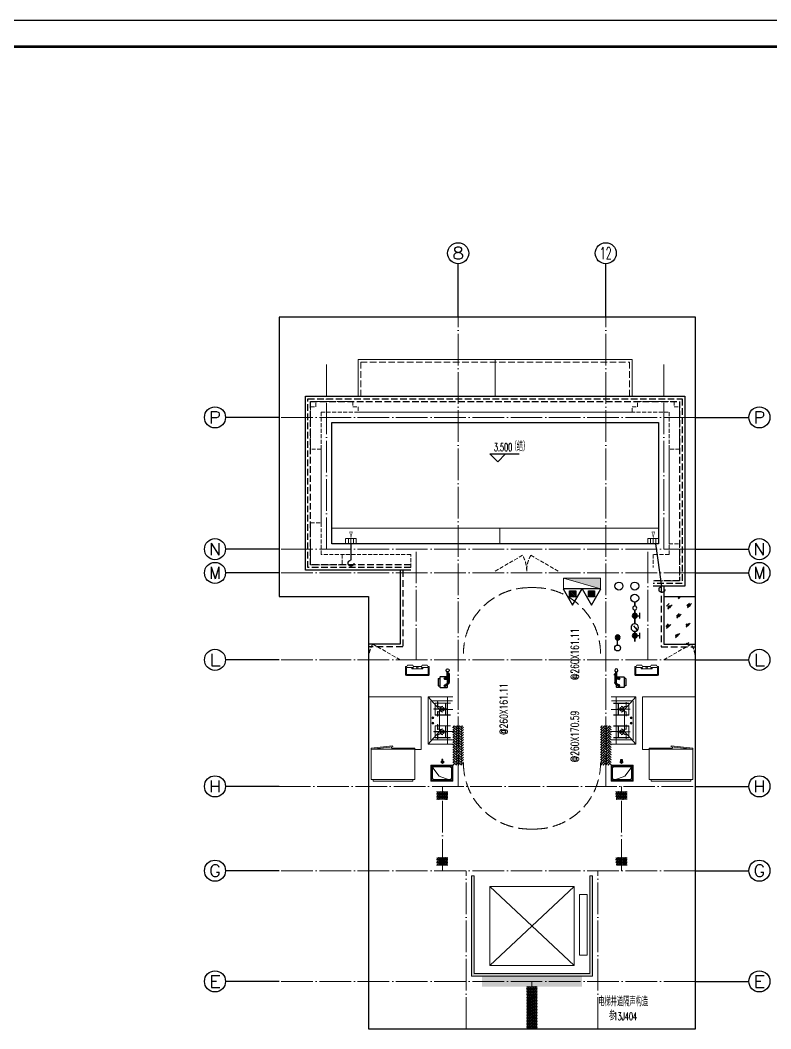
# Model space of a CAD drawing. Extents: x -518115 to 790560, y -210384 to 1628073.
# Drawn here: x 560790 to 575033, y 53162 to 72298 of the extents above; entities that cross this region are included whole.
import ezdxf
from ezdxf.enums import TextEntityAlignment as Align

# ---------------------------------------------------------------- set-up
doc = ezdxf.new("R2010")
doc.units = 0
doc.header["$LTSCALE"] = 1000
doc.header["$MEASUREMENT"] = 0
for name, pattern in [('#P_--_20B1_001_t3$0$DASH', [0.35, 0.25, -0.1]), ('__DASH', [0.35, 0.25, -0.1]), ('DASH', [0.35, 0.25, -0.1]), ('DOTE', [2.42, 2, -0.2, 0.02, -0.2]), ('HIDDEN', [0.375, 0.25, -0.125])]:
    doc.linetypes.add(name, pattern=pattern)
for name, color, linetype, lineweight in [('3.5方案汇报，与郭总、侯月琴确定户型_t8$0$STAIR', 2, 'Continuous', 18), ('DOTE', 19, 'DOTE', 9), ('EQUIP_消火栓', 242, 'Continuous', 18), ('LVTRY', 1, 'Continuous', 13), ('PUB_HATCH', 8, 'Continuous', 9), ('STAIR', 2, 'Continuous', 18), ('WINDOW', 144, 'Continuous', 15), ('填充', 251, 'Continuous', 5), ('平面-分水线', 214, 'Continuous', 15), ('平面-排水沟', 86, 'Continuous', 15), ('平面-看线', 45, 'Continuous', 15), ('平面-空调预留孔', 173, 'Continuous', 15), ('立面-洞口示意', 152, 'Continuous', 13)]:
    doc.layers.add(name, color=color, linetype=linetype, lineweight=lineweight)
for name, color, linetype in [('AH-FURNITURE', 1, 'Continuous'), ('AXIS', 3, 'Continuous'), ('AXIS_TEXT', 4, 'Continuous'), ('DIM_ELEV', 3, 'Continuous'), ('DIM_SYMB', 3, 'Continuous'), ('EQUIP_地漏', 7, 'Continuous'), ('EQUIP_消防', 7, 'Continuous'), ('PUB_TEXT', 4, 'Continuous'), ('ROOF', 183, 'Continuous'), ('VPIPE-凝结', 150, 'Continuous'), ('VPIPE-废水', 31, 'Continuous'), ('VPIPE-消防', 1, 'TG_X'), ('VPIPE-给水', 3, 'TG_J'), ('VPIPE-雨水', 4, 'DASH'), ('保温', 6, 'Continuous'), ('图框', 140, 'Continuous'), ('建筑-排气道', 9, 'Continuous'), ('污水', 3, 'Continuous'), ('看线', 251, 'Continuous'), ('给水', 4, 'Continuous')]:
    doc.layers.add(name, color=color, linetype=linetype)
doc.layers.add('yichutu', color=7, linetype='Continuous', true_color=0xffffff, plot=False)
doc.styles.add('_TCH_AXIS', font='COMPLEX', dxfattribs={"bigfont": 'GBCBIG'})
doc.styles.add('_TCH_DIM', font='SIMPLEX.shx', dxfattribs={"width": 0.7, "bigfont": 'GBCBIG.shx'})
doc.styles.add('COMPLEX', font='COMPLEX')
doc.styles.add('TG_LINETYPE', font='SIMPLEX', dxfattribs={"width": 0.8, "height": 3, "bigfont": 'HZTXT'})
doc.linetypes.add('TG_J', pattern='A,2,-0.22,["J",TG_LINETYPE,S=0.1,R=0,X=-0.18,Y=-0.15],0', length=2.22)
doc.linetypes.add('TG_X', pattern='A,4,-0.3,["X",TG_LINETYPE,S=0.1,R=0,X=-0.23,Y=-0.15],0', length=4.3)
pattern_1 = [(45, (137384.95, -314561.355), (0, 47.4157523), [100.584, -33.528]), (135, (137408.66, -314537.647), (3e-15, 47.4157523), [100.584, -33.528])]
pattern_2 = [(90, (137384.951, -314561.355), (-16.49778, 1e-15), [9.525, -19.05]), (210, (137384.951, -314561.355), (8.24889, -14.2874966), [9.525, -19.05]), (150, (137384.951, -314551.83), (-8.24889, -14.2874966), [9.525, -19.05])]

# ---------------------------------------------------------------- blocks, each defined once
blk = doc.blocks.new('A$C549D2611')
at = {"layer": '图框'}
blk.add_lwpolyline([(0, 0), (42050, 0), (42050, -29700), (0, -29700)], close=True, dxfattribs=at)
blk.add_lwpolyline([(0, 0), (42050, 0), (42050, -29700), (0, -29700)], close=True, dxfattribs=at)
at = {"layer": '图框', "const_width": 50}
blk.add_lwpolyline([(41550, -29200), (41550, -500), (1250, -500), (1250, -29200)], close=True, dxfattribs=at)
blk = doc.blocks.new('DFSFSF')
at = {"layer": '平面-分水线'}
for p, q in [((697142, 775568), (697142, 775668)), ((697342, 775668), (697143, 775668)), ((697193, 775568), (697193, 775668)), ((697243, 775568), (697243, 775668)), ((697292, 775568), (697292, 775668)), ((697342, 775668), (697342, 775568)), ((697342, 775568), (697342, 775668)), ((697342, 775568), (697143, 775568))]:
    blk.add_line(p, q, dxfattribs=at)
blk = doc.blocks.new('DFGDGDGD')
at = {"layer": '平面-分水线', "const_width": 10}
blk.add_lwpolyline([(697268, 775441), (697243, 775541), (697218, 775441)], close=True, dxfattribs=at)
blk.add_blockref('DFSFSF', (0, 0))
blk = doc.blocks.new('_AXISO')
blk.add_circle((0, 0), 0.5)
at = {"layer": 'AXIS_TEXT', "style": 'COMPLEX', "width": 1.041667}
blk.add_attdef('A', text='', height=0.56, dxfattribs=at).set_placement((-0.25, -0.28), (0.25, -0.28), align=Align.FIT)
blk = doc.blocks.new('yct-841-594-84100-59399.9999999999-100-1000.0')
at = {"layer": 'yichutu', "color": 7, "true_color": 0xffffff}
blk.add_lwpolyline([(0, 0), (0, 59400), (84100, 59400), (84100, 0)], close=True, dxfattribs=at)
blk = doc.blocks.new('$TwtSys$00000141')
at = {"color": 1}
for p, q in [((-47, 4), (-5, 46)), ((-47, 4), (-5, 46)), ((-44, -18), (18, 44)), ((-44, -18), (18, 44)), ((-33, -33), (33, 33)), ((-33, -33), (33, 33)), ((-16, -44), (44, 16)), ((-16, -44), (44, 16)), ((6, -46), (46, -6)), ((6, -46), (46, -6))]:
    blk.add_line(p, q, dxfattribs=at)
blk.add_circle((0, 0), 47, dxfattribs=at)
blk.add_circle((0, 0), 47, dxfattribs=at)
blk = doc.blocks.new('A$C2705576B')
at = {"layer": '给水'}
h = blk.add_hatch(color=256, dxfattribs=at)
edge = h.paths.add_edge_path()
edge.add_arc((417, -1741), 47.2, 0, 360)
h = blk.add_hatch(color=256, dxfattribs=at)
edge = h.paths.add_edge_path()
edge.add_arc((795, -1741), 47.2, 0, 360)
for p, q in [((363, -1645), (472, -1645)), ((417, -1741), (417, -1645)), ((601, -1768), (525, -1704)), ((525, -1704), (564, -1715)), ((740, -1645), (849, -1645)), ((795, -1741), (795, -1645))]:
    blk.add_line(p, q, dxfattribs=at)
at = {"layer": '给水', "const_width": 35.4}
for points in [[(499, -1741), (302, -1741)], [(903, -1741), (641, -1741)], [(1053, -1741), (978, -1741)]]:
    blk.add_lwpolyline(points, dxfattribs=at)
at = {"layer": '给水'}
for centre, radius in [((417, -1741), 47.2), ((570, -1741), 70.8), ((795, -1741), 47.2), ((941, -1741), 37.5)]:
    blk.add_circle(centre, radius, dxfattribs=at)
blk = doc.blocks.new('FRSDFDGDGDRGDR')
at = {"layer": '平面-空调预留孔'}
for p, q in [((699612, 775044), (699612, 775441)), ((699619, 775448), (699746, 775448)), ((699746, 775448), (699746, 775355)), ((699720, 775342), (699720, 775143)), ((699727, 775349), (699740, 775349)), ((699746, 775037), (699619, 775037)), ((699727, 775136), (699740, 775136)), ((699746, 775130), (699746, 775037))]:
    blk.add_line(p, q, dxfattribs=at)
blk.add_lwpolyline([(699766, 775167), (699793, 775154), (699793, 775057), (699766, 775044), (699766, 775018), (699619, 775018, -0.414214), (699593, 775044), (699593, 775441, -0.414214), (699619, 775468), (699766, 775468), (699766, 775441), (699793, 775428), (699793, 775332), (699766, 775318)], format="xyb", close=True, dxfattribs=at)
for centre, radius in [((699740, 775243), 15.8), ((699740, 775332), 10.6), ((699740, 775154), 10.6)]:
    blk.add_circle(centre, radius, dxfattribs=at)
for centre, start, end in [((699619, 775441), 90, 180), ((699727, 775342), 90, 180), ((699740, 775355), 270, 360), ((699619, 775044), 180, 270), ((699727, 775143), 180, 270), ((699740, 775130), 0, 90)]:
    blk.add_arc(centre, 6.6, start, end, dxfattribs=at)
blk = doc.blocks.new('*U68')
h = blk.add_hatch(color=5)
h.set_gradient(color1=(0, 0, 255), rotation=180, tint=1)
h.paths.add_polyline_path([(0, 0), (-6.35, -6.35), (-6.35, -2.159), (-15, -2.159), (-15, 2.159), (-6.35, 2.159), (-6.35, 6.35)])
at = {"color": 0, "linetype": 'Continuous'}
blk.add_lwpolyline([(0, 0), (-6.35, -6.35), (-6.35, -2.159), (-15, -2.159), (-15, 2.159), (-6.35, 2.159), (-6.35, 6.35)], close=True, dxfattribs=at)
blk = doc.blocks.new('sgrsefv')
at = {"layer": 'PUB_HATCH'}
blk.add_hatch(color=256, dxfattribs=at).paths.add_polyline_path([(1112933, 840916), (1112933, 840646), (1113073, 840646), (1113073, 840661), (1112968, 840661), (1112948, 840681), (1112948, 840881), (1112968, 840901), (1113288, 840901), (1113308, 840881), (1113308, 840681), (1113288, 840661), (1113183, 840661), (1113183, 840646), (1113323, 840646), (1113323, 840916)])
at = {"layer": 'LVTRY', "color": 1}
for p, q in [((1113073, 840661), (1113073, 840646)), ((1113183, 840661), (1113183, 840646))]:
    blk.add_line(p, q, dxfattribs=at)
for points in [[(1112918, 840931), (1113338, 840931), (1113338, 840631), (1112918, 840631)], [(1112933, 840916), (1113323, 840916), (1113323, 840646), (1112933, 840646)], [(1113288, 840661), (1112968, 840661), (1112948, 840681), (1112948, 840881), (1112968, 840901), (1113288, 840901), (1113308, 840881), (1113308, 840681), (1113288, 840661)]]:
    blk.add_lwpolyline(points, close=True, dxfattribs=at)
at = {"layer": '立面-洞口示意'}
blk.add_lwpolyline([(1112918, 840931), (1113182, 840837), (1113338, 840631)], dxfattribs=at)
at = {"layer": '建筑-排气道', "xscale": -5, "yscale": 5, "zscale": 5, "rotation": 270}
blk.add_blockref('*U68', (1113118, 840599), dxfattribs=at)
blk = doc.blocks.new('A-Kitchen-7')
at = {"layer": 'LVTRY'}
for p, q in [((-519, 780), (-7, 834)), ((-515, 756), (-519, 780)), ((-4, 811), (-515, 756)), ((515, 756), (-515, 756)), ((-515, 756), (-515, 40)), ((-486, 761), (-485, 756)), ((-29, 767), (-112, 756)), ((-29, 767), (-35, 806)), ((-7, 834), (-4, 811)), ((515, 780), (0, 780)), ((0, 756), (0, 780)), ((515, 756), (515, 780)), ((515, 40), (515, 756)), ((-515, 40), (515, 40))]:
    blk.add_line(p, q, dxfattribs=at)
blk.add_lwpolyline([(-469, 40), (-469, 0), (469, 0), (469, 40)], close=True, dxfattribs=at)
blk = doc.blocks.new('A$C60D053AF')
at = {"layer": 'AH-FURNITURE', "color": 8}
for p, q in [((233, -90), (128, -90)), ((233, -110), (128, -110)), ((193, -71), (328, -71)), ((193, -91), (328, -91)), ((245, -129), (245, -122)), ((265, -129), (265, -122)), ((342, -97), (370, -143)), ((356, -83), (384, -129)), ((255, -281), (255, -251)), ((255, -281), (393, -281)), ((393, -281), (393, -251))]:
    blk.add_line(p, q, dxfattribs=at)
for points in [[(170, -68, 1), (170, -94), (193, -94), (193, -68)], [(234, -251), (414, -251, 0.414214), (424, -241), (424, -111, 0.414214), (414, -101), (234, -101, 0.414214), (224, -111), (224, -241, 0.414214)], [(268, -122), (268, -107, 0.414214), (248, -87), (233, -87), (233, -113), (242, -113), (242, -122)], [(242, -152, 1), (268, -152), (268, -129), (242, -129)], [(384, -161, 1), (402, -143), (386, -127), (368, -145)]]:
    blk.add_lwpolyline(points, format="xyb", close=True, dxfattribs=at)
for centre, radius in [((100, -100), 30), ((255, -152), 15), ((255, -152), 10), ((393, -152), 15), ((393, -152), 10)]:
    blk.add_circle(centre, radius, dxfattribs=at)
for radius in [40, 20]:
    blk.add_arc((328, -111), radius, 45, 90, dxfattribs=at)
blk = doc.blocks.new('$TwtSys$00000546')
h = blk.add_hatch()
h.set_pattern_fill('ANSI31', color=1, scale=200, style=0)
h.set_pattern_definition([(45, (-38543.802, -6670.83), (-17.67767, 17.67767), [])])
h.paths.add_polyline_path([(-65, 174), (65, 174), (65, 44), (-65, 44)])
at = {"color": 1}
for points in [[(0, 344), (-198, 0), (198, 0)], [(-65, 174), (65, 174), (65, 44), (-65, 44)]]:
    blk.add_lwpolyline(points, close=True, dxfattribs=at)
blk = doc.blocks.new('$TwtSys$00000434')
for p, q in [((-0.5, 0.5), (-0.5, -0.5)), ((-0.5, -0.5), (0.5, 0.5)), ((0.5, 0.5), (-0.5, 0.5)), ((0.5, -0.5), (0.5, 0.5)), ((-0.5, -0.5), (0.5, -0.5))]:
    blk.add_line(p, q)
blk.add_solid([(0.5, -0.5), (0.5, 0.5), (-0.5, -0.5)])

msp = doc.modelspace()

# ---------------------------------------------------------------- hatches: boundary and pattern name
at = {"layer": '保温', "linetype": 'Continuous', "ltscale": 10, "true_color": 0x636466}
h = msp.add_hatch(dxfattribs=at)
h.set_pattern_fill('玻璃1', color=251, scale=35, style=0)
h.set_pattern_definition([(45, (284684.95, -546172.44), (-171.45925, 171.45925), [78.4, -201.6]), (45, (284718.55, -546158.44), (-171.45925, 171.45925), [33.6, -246.4]), (45, (284684.95, -546158.44), (-171.45925, 171.45925), [56, -224]), (45, (284701.75, -546172.44), (188.0904, -188.0904), [70, -210]), (45, (284684.95, -546186.44), (-171.45925, 171.45925), [112, -168]), (45, (284684.95, -546144.44), (-171.45925, 171.45925), [28, -252])])
h.paths.add_polyline_path([(573601.5, 60462.4), (573601.5, 61362.4), (573001.5, 61362.4), (573001.5, 60462.4)])
at = {"layer": '保温', "linetype": 'ByBlock', "ltscale": 10}
h = msp.add_hatch(dxfattribs=at)
h.set_pattern_fill('AR-HBONE', color=251, scale=55)
h.set_pattern_definition(pattern_1)
h.paths.add_polyline_path([(569001.5, 58162.6), (569201.5, 58162.6), (569201.3, 58912.4), (569001.3, 58912.4)])
h = msp.add_hatch(dxfattribs=at)
h.set_pattern_fill('AR-HBONE', color=251, scale=55)
h.set_pattern_definition(pattern_1)
h.paths.add_polyline_path([(572001.5, 58162.6), (571801.5, 58162.6), (571801.3, 58912.4), (572001.3, 58912.4)])
at = {"layer": '保温', "linetype": 'Continuous', "ltscale": 10}
h = msp.add_hatch(dxfattribs=at)
h.set_pattern_fill('HEX', color=251, scale=10, angle=90, style=0)
h.set_pattern_definition(pattern_2)
h.paths.add_polyline_path([(568701.5, 57512.4), (568901.5, 57512.4), (568901.6, 57662.4), (568701.6, 57662.4)])
h = msp.add_hatch(dxfattribs=at)
h.set_pattern_fill('HEX', color=251, scale=10, angle=90, style=0)
h.set_pattern_definition(pattern_2)
h.paths.add_polyline_path([(572301.5, 57512.4), (572101.5, 57512.4), (572101.4, 57662.4), (572301.4, 57662.4)])
h = msp.add_hatch(dxfattribs=at)
h.set_pattern_fill('HEX', color=251, scale=10, angle=90, style=0)
h.set_pattern_definition(pattern_2)
h.paths.add_polyline_path([(568701.5, 56262.4), (568901.5, 56262.4), (568901.6, 56412.4), (568701.6, 56412.4)])
h = msp.add_hatch(dxfattribs=at)
h.set_pattern_fill('HEX', color=251, scale=10, angle=90, style=0)
h.set_pattern_definition(pattern_2)
h.paths.add_polyline_path([(572301.5, 56262.4), (572101.5, 56262.4), (572101.4, 56412.4), (572301.4, 56412.4)])
h = msp.add_hatch(dxfattribs=at)
h.set_pattern_fill('HEX', color=251, scale=10, angle=90, style=0)
h.set_pattern_definition([(90, (66619.06, -466186.091), (-16.49778, 1e-15), [9.525, -19.05]), (210, (66619.06, -466186.091), (8.24889, -14.2874966), [9.525, -19.05]), (150, (66619.06, -466176.566), (-8.24889, -14.2874966), [9.525, -19.05])])
h.paths.add_polyline_path([(571451.5, 53962.4), (571451.5, 54162.4), (569551.5, 54162.4), (569551.5, 53962.4)])
h = msp.add_hatch(dxfattribs=at)
h.set_pattern_fill('HEX', color=251, scale=10, angle=90, style=0)
h.set_pattern_definition([(90, (66619.06, -466686.091), (-16.49778, 1e-15), [9.525, -19.05]), (210, (66619.06, -466686.091), (8.24889, -14.2874966), [9.525, -19.05]), (150, (66619.06, -466676.566), (-8.24889, -14.2874966), [9.525, -19.05])])
h.paths.add_polyline_path([(570401.6, 53162.4), (570601.6, 53162.4), (570601.6, 53962.4), (570401.6, 53962.4)])
at = {"layer": '填充'}
h = msp.add_hatch(dxfattribs=at)
h.set_pattern_fill('隔热材料02', color=256, scale=100, style=0)
h.set_pattern_definition([(0, (-603706.867, -554576.257), (0, 50), []), (0, (-603706.867, -554559.59), (0, 50), []), (270, (-603663.126, -554550.96), (50, -9e-15), [5.01775, -44.98225]), (270, (-603700.584, -554550.96), (50, -9e-15), [5.01775, -44.98225]), (90, (-603675.073, -554584.89), (-50, 3e-15), [5.01775, -44.98225]), (90, (-603688.64, -554584.89), (-50, 3e-15), [5.01775, -44.98225]), (180, (-603656.843, -554592.924), (-6e-15, -50), [50.02425, 0.02425]), (135, (-603670.8, -554590.415), (3e-15, 49.99987405), [4.268, -66.44275]), (116.56505, (-603623.818, -554587.397), (0.00011283, 49.99993342), [2.805, -108.9985]), (116.56505, (-603673.818, -554587.397), (0.00011283, 49.99993342), [2.805, -108.9985]), (153.43495, (-603615.783, -554592.924), (-0.0001128, 49.9999334), [5.61, -106.1935]), (153.43495, (-603665.783, -554592.924), (-0.0001128, 49.9999334), [5.61, -106.1935]), (63.43495, (-603625.073, -554579.87), (-0.00011283, 49.99993342), [26.714, -85.0895]), (63.43495, (-603675.073, -554579.87), (-0.00011283, 49.99993342), [26.714, -85.0895]), (116.56505, (-603613.126, -554550.96), (0.00011283, 49.99993342), [2.805, -108.9985]), (116.56505, (-603663.126, -554550.96), (0.00011283, 49.99993342), [2.805, -108.9985]), (135, (-603664.38, -554548.45), (3e-15, 49.99987405), [4.268, -66.44275]), (153.43495, (-603617.4, -554545.433), (-0.0001128, 49.9999334), [5.61, -106.1935]), (153.43495, (-603667.4, -554545.433), (-0.0001128, 49.9999334), [5.61, -106.1935]), (45, (-603699.33, -554548.45), (0, 49.99987405), [4.268, -66.44275]), (63.43495, (-603650.584, -554550.96), (-0.00011283, 49.99993342), [2.805, -108.9985]), (63.43495, (-603700.584, -554550.96), (-0.00011283, 49.99993342), [2.805, -108.9985]), (26.56505, (-603646.31, -554545.433), (0.0001128, 49.9999334), [5.61, -106.1935]), (26.56505, (-603696.31, -554545.433), (0.0001128, 49.9999334), [5.61, -106.1935]), (116.56505, (-603638.638, -554579.87), (0.00011283, 49.99993342), [26.714, -85.0895]), (116.56505, (-603688.638, -554579.87), (0.00011283, 49.99993342), [26.714, -85.0895]), (45, (-603692.91, -554590.415), (0, 49.99987405), [4.268, -66.44275]), (63.43495, (-603639.892, -554587.397), (-0.00011283, 49.99993342), [2.805, -108.9985]), (63.43495, (-603689.892, -554587.397), (-0.00011283, 49.99993342), [2.805, -108.9985]), (26.56505, (-603647.928, -554592.924), (0.0001128, 49.9999334), [5.61, -106.1935]), (26.56505, (-603697.928, -554592.924), (0.0001128, 49.9999334), [5.61, -106.1935])])
h.paths.add_polyline_path([(571601.5, 56062.4), (571651.5, 56062.4), (571651.5, 54162.4), (569351.5, 54162.4), (569351.5, 56062.4), (569401.5, 56062.4), (569401.5, 54212.4), (571601.5, 54212.4)])

# ---------------------------------------------------------------- linework, layer by layer
at = {"layer": '3.5方案汇报，与郭总、侯月琴确定户型_t8$0$STAIR'}
for p, q in [((569701.5, 55862.4), (571301.5, 54362.4)), ((571301.5, 55862.4), (569701.5, 54362.4))]:
    msp.add_line(p, q, dxfattribs=at)
for points in [[(569701.5, 54362.4), (569701.5, 55862.4), (571301.5, 55862.4), (571301.5, 54362.4)], [(571401.5, 54562.4), (571401.5, 55712.4), (571551.5, 55712.4), (571551.5, 54562.4)]]:
    msp.add_lwpolyline(points, close=True, dxfattribs=at)
at = {"layer": 'AXIS'}
for p, q in [((569101.5, 66662.4), (569101.5, 67677)), ((571901.5, 66662.4), (571901.5, 67677)), ((565701.5, 64762.4), (564686.9, 64762.4)), ((573601.5, 64762.4), (574616.1, 64762.4)), ((565701.5, 62262.4), (564686.9, 62262.4)), ((573601.5, 62262.4), (574616.1, 62262.4)), ((565701.5, 61812.4), (564686.9, 61812.4)), ((573601.5, 61812.4), (574616.1, 61812.4)), ((565701.5, 60162.4), (564686.9, 60162.4)), ((573601.5, 60162.4), (574616.1, 60162.4)), ((565701.5, 57762.6), (564686.9, 57762.6)), ((573601.5, 57762.6), (574616.1, 57762.6)), ((565701.5, 56162.4), (564686.9, 56162.4)), ((573601.5, 56162.4), (574616.1, 56162.4)), ((565701.5, 54062.4), (564686.9, 54062.4)), ((573601.5, 54062.4), (574616.1, 54062.4))]:
    msp.add_line(p, q, dxfattribs=at)
at = {"layer": 'DIM_ELEV'}
for p, q in [((569701.5, 64072), (570259.2, 64072)), ((569851.5, 63922), (569701.5, 64072)), ((569851.5, 63922), (570001.5, 64072))]:
    msp.add_line(p, q, dxfattribs=at)
at = {"layer": 'DIM_SYMB'}
msp.add_lwpolyline([(565701.5, 66662.4), (565701.5, 61362.4), (567401.5, 61362.4), (567401.5, 53162.4), (573601.5, 53162.4), (573601.5, 66662.4)], close=True, dxfattribs=at)
at = {"layer": 'DOTE', "linetype": 'DOTE', "ltscale": 0.3}
for p, q in [((569101.5, 57762.6), (569101.5, 66662.4)), ((571901.5, 57762.6), (571901.5, 66662.4)), ((566601.5, 65767.8), (566601.5, 62262.4)), ((573001.5, 65767.8), (573001.5, 62262.4)), ((573601.5, 64762.4), (565701.5, 64762.4)), ((573601.5, 62262.4), (565701.5, 62262.4)), ((568301.5, 60162.4), (568301.5, 62262.4)), ((572701.5, 60162.4), (572701.5, 62262.4)), ((573601.5, 61812.4), (565701.5, 61812.4)), ((573601.5, 60162.4), (565701.5, 60162.4)), ((565701.5, 57762.6), (573601.5, 57762.6)), ((568801.5, 56162.4), (568801.5, 57762.4)), ((572201.5, 56162.4), (572201.5, 57762.4)), ((573601.5, 56162.4), (565701.5, 56162.4)), ((569251.5, 53162.4), (569251.5, 56162.4)), ((571751.5, 53162.4), (571751.5, 56162.4)), ((573601.5, 54062.4), (565701.5, 54062.4)), ((570501.5, 54062.4), (570501.5, 53162.4))]:
    msp.add_line(p, q, dxfattribs=at)
at = {"layer": 'LVTRY', "color": 251}
for p, q in [((568531.3, 59463), (568531.3, 58563)), ((569001.5, 59463), (568531.3, 59463)), ((568747.3, 59220), (568531.3, 59463)), ((568901.5, 58563), (568901.5, 59463)), ((572001.5, 59462.4), (572471.7, 59462.4)), ((572101.5, 58562.4), (572101.5, 59462.4)), ((572255.8, 59219.4), (572471.7, 59462.4)), ((572471.7, 59462.4), (572471.7, 58562.4)), ((568747.3, 59220), (568747.3, 58804.9)), ((569001.5, 59220), (568747.3, 59220)), ((572001.5, 59219.4), (572255.8, 59219.4)), ((572255.8, 59219.4), (572255.8, 58804.3)), ((568531.3, 58563), (568747.3, 58804.9)), ((568747.3, 58804.9), (569001.5, 58804.9)), ((572255.8, 58804.3), (572001.5, 58804.3)), ((572471.7, 58562.4), (572255.8, 58804.3)), ((568531.3, 58563), (569001.5, 58563)), ((572471.7, 58562.4), (572001.5, 58562.4))]:
    msp.add_line(p, q, dxfattribs=at)
at = {"layer": 'LVTRY'}
for p, q in [((568581.5, 58653), (568581.5, 59373)), ((568591.5, 59383), (568991.5, 59383)), ((568661.5, 59333), (568661.5, 59123)), ((568666.5, 59333), (568666.5, 59123)), ((568956.5, 59343), (568671.5, 59343)), ((568956.5, 59338), (568671.5, 59338)), ((568716.3, 59363), (568711.8, 59363)), ((568711.8, 59363), (568711.8, 59273)), ((568716.3, 59273), (568716.3, 59363)), ((568861.5, 59123), (568861.5, 59333)), ((568866.5, 59123), (568866.5, 59333)), ((568901.5, 59373), (568901.5, 58653)), ((572411.5, 59382.4), (572011.5, 59382.4)), ((572046.5, 59342.4), (572331.5, 59342.4)), ((572046.5, 59337.4), (572331.5, 59337.4)), ((572101.5, 59372.4), (572101.5, 58652.4)), ((572136.5, 59122.4), (572136.5, 59332.4)), ((572141.5, 59122.4), (572141.5, 59332.4)), ((572286.8, 59362.4), (572291.3, 59362.4)), ((572286.8, 59272.4), (572286.8, 59362.4)), ((572291.3, 59362.4), (572291.3, 59272.4)), ((572336.5, 59332.4), (572336.5, 59122.4)), ((572341.5, 59332.4), (572341.5, 59122.4)), ((572421.5, 58652.4), (572421.5, 59372.4)), ((568641.5, 59225.7), (568641.5, 59230.2)), ((568641.5, 59230.2), (568769, 59230.2)), ((568769, 59225.7), (568641.5, 59225.7)), ((568711.8, 59273), (568716.3, 59273)), ((568711.8, 59183), (568716.3, 59183)), ((568711.8, 59093), (568711.8, 59183)), ((568716.3, 59183), (568716.3, 59093)), ((568759, 59230.2), (568759, 59225.7)), ((568886.5, 59230.2), (568759, 59230.2)), ((568759, 59225.7), (568886.5, 59225.7)), ((568769, 59230.2), (568769, 59225.7)), ((568886.5, 59225.7), (568886.5, 59230.2)), ((568901.5, 58804.9), (568901.5, 59220)), ((572101.5, 58804.3), (572101.5, 59219.4)), ((572116.5, 59225.1), (572116.5, 59229.6)), ((572116.5, 59229.6), (572244, 59229.6)), ((572244, 59225.1), (572116.5, 59225.1)), ((572234, 59229.6), (572234, 59225.1)), ((572361.5, 59229.6), (572234, 59229.6)), ((572234, 59225.1), (572361.5, 59225.1)), ((572244, 59229.6), (572244, 59225.1)), ((572291.3, 59272.4), (572286.8, 59272.4)), ((572286.8, 59182.4), (572286.8, 59092.4)), ((572291.3, 59182.4), (572286.8, 59182.4)), ((572291.3, 59092.4), (572291.3, 59182.4)), ((572361.5, 59225.1), (572361.5, 59229.6)), ((568602.1, 59063), (568640.9, 59063)), ((568602.1, 58963), (568640.9, 58963)), ((568621.5, 59043.6), (568621.5, 59082.4)), ((568621.5, 58943.6), (568621.5, 58982.4)), ((568671.5, 59118), (568956.5, 59118)), ((568671.5, 59113), (568956.5, 59113)), ((568716.3, 59093), (568711.8, 59093)), ((572331.5, 59117.4), (572046.5, 59117.4)), ((572331.5, 59112.4), (572046.5, 59112.4)), ((572286.8, 59092.4), (572291.3, 59092.4)), ((572400.9, 59062.4), (572362.1, 59062.4)), ((572400.9, 58962.4), (572362.1, 58962.4)), ((572381.5, 59043), (572381.5, 59081.8)), ((572381.5, 58943), (572381.5, 58981.8)), ((568641.5, 58800.2), (568641.5, 58795.7)), ((568769, 58800.2), (568641.5, 58800.2)), ((568641.5, 58795.7), (568769, 58795.7)), ((568661.5, 58693), (568661.5, 58903)), ((568666.5, 58693), (568666.5, 58903)), ((568671.5, 58913), (568956.5, 58913)), ((568671.5, 58908), (568956.5, 58908)), ((568716.3, 58933), (568711.8, 58933)), ((568711.8, 58933), (568711.8, 58843)), ((568711.8, 58843), (568716.3, 58843)), ((568711.8, 58753), (568716.3, 58753)), ((568711.8, 58663), (568711.8, 58753)), ((568716.3, 58843), (568716.3, 58933)), ((568716.3, 58753), (568716.3, 58663)), ((568759, 58800.2), (568886.5, 58800.2)), ((568759, 58795.7), (568759, 58800.2)), ((568886.5, 58795.7), (568759, 58795.7)), ((568769, 58795.7), (568769, 58800.2)), ((568861.5, 58903), (568861.5, 58693)), ((568866.5, 58903), (568866.5, 58693)), ((568886.5, 58800.2), (568886.5, 58795.7)), ((572331.5, 58912.4), (572046.5, 58912.4)), ((572331.5, 58907.4), (572046.5, 58907.4)), ((572116.5, 58799.6), (572116.5, 58795.1)), ((572244, 58799.6), (572116.5, 58799.6)), ((572116.5, 58795.1), (572244, 58795.1)), ((572136.5, 58902.4), (572136.5, 58692.4)), ((572141.5, 58902.4), (572141.5, 58692.4)), ((572234, 58799.6), (572361.5, 58799.6)), ((572234, 58795.1), (572234, 58799.6)), ((572361.5, 58795.1), (572234, 58795.1)), ((572244, 58795.1), (572244, 58799.6)), ((572286.8, 58932.4), (572291.3, 58932.4)), ((572286.8, 58842.4), (572286.8, 58932.4)), ((572291.3, 58842.4), (572286.8, 58842.4)), ((572286.8, 58752.4), (572286.8, 58662.4)), ((572291.3, 58752.4), (572286.8, 58752.4)), ((572291.3, 58932.4), (572291.3, 58842.4)), ((572291.3, 58662.4), (572291.3, 58752.4)), ((572336.5, 58692.4), (572336.5, 58902.4)), ((572341.5, 58692.4), (572341.5, 58902.4)), ((572361.5, 58799.6), (572361.5, 58795.1)), ((568991.5, 58643), (568591.5, 58643)), ((568956.5, 58688), (568671.5, 58688)), ((568956.5, 58683), (568671.5, 58683)), ((568716.3, 58663), (568711.8, 58663)), ((572011.5, 58642.4), (572411.5, 58642.4)), ((572046.5, 58687.4), (572331.5, 58687.4)), ((572046.5, 58682.4), (572331.5, 58682.4)), ((572286.8, 58662.4), (572291.3, 58662.4))]:
    msp.add_line(p, q, dxfattribs=at)
for points in [[(568275.5, 58463), (568401.5, 58463), (568401.5, 59463), (567401.5, 59463)], [(572727.5, 58462.4), (572601.5, 58462.4), (572601.5, 59462.4), (573601.5, 59462.4)]]:
    msp.add_lwpolyline(points, dxfattribs=at)
for centre, radius in [((568814, 59228), 29.7), ((568814, 59228), 11.7), ((572189, 59227.4), 29.7), ((572189, 59227.4), 11.7), ((568621.5, 59063), 17), ((568621.5, 58963), 17), ((572381.5, 59062.4), 17), ((572381.5, 58962.4), 17), ((568814, 58798), 29.7), ((568814, 58798), 11.7), ((572189, 58797.4), 29.7), ((572189, 58797.4), 11.7)]:
    msp.add_circle(centre, radius, dxfattribs=at)
for centre, radius, start, end in [((568591.5, 59373), 10, 90, 180), ((568671.5, 59333), 10, 90, 180), ((568671.5, 59333), 5, 90, 180), ((568856.5, 59333), 10, 0, 90), ((568856.5, 59333), 5, 0, 90), ((568891.5, 59373), 10, 0, 90), ((572111.5, 59372.4), 10, 90, 180), ((572146.5, 59332.4), 10, 90, 180), ((572146.5, 59332.4), 5, 90, 180), ((572331.5, 59332.4), 10, 0, 90), ((572331.5, 59332.4), 5, 0, 90), ((572411.5, 59372.4), 10, 0, 90), ((568714, 59228), 56.7, 2.27424, 87.72576), ((568714, 59228), 52.2, 2.47041, 87.52959), ((568714, 59228), 52.2, 272.47041, 357.52959), ((568714, 59228), 56.7, 272.27424, 357.72576), ((568814, 59228), 56.7, 92.27424, 177.72576), ((568814, 59228), 56.7, 182.27424, 267.72576), ((568814, 59228), 52.2, 92.47041, 177.52959), ((568814, 59228), 52.2, 182.47041, 267.52959), ((572189, 59227.4), 56.7, 2.27424, 87.72576), ((572189, 59227.4), 52.2, 2.47041, 87.52959), ((572189, 59227.4), 52.2, 272.47041, 357.52959), ((572189, 59227.4), 56.7, 272.27424, 357.72576), ((572289, 59227.4), 56.7, 92.27424, 177.72576), ((572289, 59227.4), 56.7, 182.27424, 267.72576), ((572289, 59227.4), 52.2, 92.47041, 177.52959), ((572289, 59227.4), 52.2, 182.47041, 267.52959), ((568671.5, 59123), 10, 180, 270), ((568671.5, 59123), 5, 180, 270), ((568856.5, 59123), 10, 270, 0), ((568856.5, 59123), 5, 270, 0), ((572146.5, 59122.4), 10, 180, 270), ((572146.5, 59122.4), 5, 180, 270), ((572331.5, 59122.4), 10, 270, 0), ((572331.5, 59122.4), 5, 270, 0), ((568671.5, 58903), 10, 90, 180), ((568671.5, 58903), 5, 90, 180), ((568714, 58798), 56.7, 2.27424, 87.72576), ((568714, 58798), 52.2, 2.47041, 87.52959), ((568714, 58798), 52.2, 272.47041, 357.52959), ((568714, 58798), 56.7, 272.27424, 357.72576), ((568814, 58798), 56.7, 92.27424, 177.72576), ((568814, 58798), 56.7, 182.27424, 267.72576), ((568814, 58798), 52.2, 92.47041, 177.52959), ((568814, 58798), 52.2, 182.47041, 267.52959), ((568856.5, 58903), 10, 0, 90), ((568856.5, 58903), 5, 0, 90), ((572146.5, 58902.4), 10, 90, 180), ((572146.5, 58902.4), 5, 90, 180), ((572189, 58797.4), 56.7, 2.27424, 87.72576), ((572189, 58797.4), 52.2, 2.47041, 87.52959), ((572189, 58797.4), 52.2, 272.47041, 357.52959), ((572189, 58797.4), 56.7, 272.27424, 357.72576), ((572289, 58797.4), 56.7, 92.27424, 177.72576), ((572289, 58797.4), 56.7, 182.27424, 267.72576), ((572289, 58797.4), 52.2, 92.47041, 177.52959), ((572289, 58797.4), 52.2, 182.47041, 267.52959), ((572331.5, 58902.4), 10, 0, 90), ((572331.5, 58902.4), 5, 0, 90), ((568591.5, 58653), 10, 180, 270), ((568671.5, 58693), 10, 180, 270), ((568671.5, 58693), 5, 180, 270), ((568856.5, 58693), 10, 270, 0), ((568856.5, 58693), 5, 270, 0), ((568891.5, 58653), 10, 270, 0), ((572111.5, 58652.4), 10, 180, 270), ((572146.5, 58692.4), 10, 180, 270), ((572146.5, 58692.4), 5, 180, 270), ((572331.5, 58692.4), 10, 270, 0), ((572331.5, 58692.4), 5, 270, 0), ((572411.5, 58652.4), 10, 270, 0)]:
    msp.add_arc(centre, radius, start, end, dxfattribs=at)
at = {"layer": 'ROOF', "ltscale": 0.8}
msp.add_lwpolyline([(568201.5, 61862.4), (566201.5, 61862.4), (566201.5, 65162.4), (573401.5, 65162.4), (573401.5, 61562.4), (572801.5, 61562.4)], dxfattribs=at)
at = {"layer": 'ROOF', "linetype": '__DASH', "ltscale": 0.5}
for points in [[(568201.5, 61912.4), (566251.5, 61912.4), (566251.5, 65112.4), (573351.5, 65112.4), (573351.5, 61612.4), (572801.5, 61612.4)], [(568201.5, 61962.4), (566301.5, 61962.4), (566301.5, 65062.4), (573301.5, 65062.4), (573301.5, 61662.4), (572801.5, 61662.4)]]:
    msp.add_lwpolyline(points, dxfattribs=at)
at = {"layer": 'ROOF', "ltscale": 0.8}
msp.add_lwpolyline([(572901.5, 62362.4), (568401.5, 62362.4), (566701.5, 62362.4), (566701.5, 64662.4), (572901.5, 64662.4)], close=True, dxfattribs=at)
at = {"layer": 'STAIR', "color": 130}
msp.add_lwpolyline([(567201.8, 65162.4), (567201.5, 65862.4), (572401.6, 65862.4), (572401.9, 65162.4)], dxfattribs=at)
at = {"layer": 'STAIR', "color": 130, "linetype": '#P_--_20B1_001_t3$0$DASH', "ltscale": 0.5}
msp.add_lwpolyline([(567251.8, 65162.4), (567251.6, 65812.4), (572351.6, 65812.4), (572351.9, 65162.4)], dxfattribs=at)
at = {"layer": 'STAIR', "color": 251, "linetype": 'DASH'}
for points in [[(569201.5, 60282.4, -0.4142136), (570451.5, 61532.4), (570551.5, 61532.4, -0.4142136), (571801.5, 60282.4)], [(569201.5, 58202.4, 0.4142136), (570451.5, 56952.4), (570551.5, 56952.4, 0.4142136), (571801.5, 58202.4)]]:
    msp.add_lwpolyline(points, format="xyb", dxfattribs=at)
at = {"layer": 'VPIPE-凝结'}
for p, q in [((567066.5, 62362.4), (567066.5, 62052.4)), ((572966.5, 61562.4), (572851.1, 62362.4)), ((572126.5, 60442.4), (572126.5, 60540.4))]:
    msp.add_line(p, q, dxfattribs=at)
at = {"layer": 'VPIPE-废水'}
msp.add_circle((572126.5, 60387.4), 55, dxfattribs=at)
at = {"layer": 'VPIPE-消防', "linetype": 'Continuous'}
msp.add_circle((572151.5, 61562.4), 75, dxfattribs=at)
at = {"layer": 'VPIPE-给水', "linetype": 'Continuous'}
for centre in [(572451.5, 61562.4), (572451.5, 61332.4)]:
    msp.add_circle(centre, 75, dxfattribs=at)
at = {"layer": 'VPIPE-雨水'}
for centre in [(567066.5, 61997.4), (572966.5, 61497.4)]:
    msp.add_circle(centre, 55, dxfattribs=at)
at = {"layer": 'WINDOW', "color": 250, "linetype": 'DASH', "ltscale": 0.3}
for points in [[(569801.5, 61845.7), (570321.1, 62145.7, -0.1316523), (570401.5, 61845.7)], [(569801.5, 61845.7), (570321.1, 62145.7, -0.1316523), (570401.5, 61845.7)], [(570999.7, 61845.7), (570480.1, 62145.7, 0.1316523), (570399.7, 61845.7)], [(570999.7, 61845.7), (570480.1, 62145.7, 0.1316523), (570399.7, 61845.7)], [(567999.7, 60162.4), (567480.1, 60462.4, 0.1316523), (567399.7, 60162.4)], [(573003.4, 60162.4), (573523, 60462.4, -0.1316523), (573603.4, 60162.4)], [(573601.5, 60163.5, 0.0004569), (573601.5, 60162.4)]]:
    msp.add_lwpolyline(points, format="xyb", dxfattribs=at)
at = {"layer": '保温', "color": 132, "linetype": 'Continuous', "ltscale": 10}
msp.add_lwpolyline([(573001.5, 61362.4), (573601.5, 61362.4)], dxfattribs=at)
at = {"layer": '填充'}
msp.add_lwpolyline([(571601.5, 56062.4), (571651.5, 56062.4), (571651.5, 54162.4), (569351.5, 54162.4), (569351.5, 56062.4), (569401.5, 56062.4), (569401.5, 54212.4), (571601.5, 54212.4)], close=True, dxfattribs=at)
at = {"layer": '平面-排水沟'}
for p, q in [((569801.8, 65162.4), (569801.8, 65862.4)), ((566701.5, 62662.4), (572901.5, 62662.4)), ((569892, 62662.4), (569892, 62362.4))]:
    msp.add_line(p, q, dxfattribs=at)
at = {"layer": '平面-看线', "linetype": 'DASH', "ltscale": 0.3}
for points in [[(568201.5, 61912.4), (568201.5, 62162.4), (566901.5, 62162.4), (566901.5, 61962.4), (566301.5, 61962.4), (566301.5, 62762.4), (566501.5, 62762.4), (566501.5, 64162.4), (566301.8, 64162.4), (566301.8, 64962.4), (566401.8, 64962.4), (566401.8, 65062.4), (566691.8, 65062.4), (566691.8, 65062.4), (566811.8, 65062.4), (566811.8, 65062.4), (567101.8, 65062.4), (567101.8, 64962.4), (567201.8, 64962.4), (567201.8, 64862.4), (572401.3, 64862.4), (572401.3, 64962.4), (572501.3, 64962.4), (572501.3, 65062.4), (572791.3, 65062.4), (572791.3, 65062.4), (572911.3, 65062.4), (572911.3, 65062.4), (573201.3, 65062.4), (573201.3, 64962.4), (573301.3, 64962.4), (573301.3, 64162.4), (573101.5, 64162.4), (573101.5, 62362.4), (573301.5, 62362.4), (573301.5, 61662.4), (572801.5, 61662.4)], [(568201.5, 61912.4), (568201.5, 62162.4), (566501.5, 62162.4), (566501.5, 64862.4), (573101.5, 64862.4), (573101.5, 62162.4), (572801.5, 62162.4), (572801.5, 61912.4)]]:
    msp.add_lwpolyline(points, dxfattribs=at)
at = {"layer": '看线', "color": 201}
for points in [[(568001.5, 61862.4), (568001.5, 60462.4), (567401.5, 60462.4)], [(573001.5, 61562.4), (573001.5, 60462.4), (573601.5, 60462.4)]]:
    msp.add_lwpolyline(points, dxfattribs=at)
at = {"layer": '看线', "color": 201, "linetype": 'HIDDEN', "ltscale": 0.5}
for points in [[(568051.5, 61862.4), (568051.5, 60412.4), (567401.5, 60412.4)], [(572951.5, 61562.4), (572951.5, 60412.4), (573601.5, 60412.4)]]:
    msp.add_lwpolyline(points, dxfattribs=at)

# ---------------------------------------------------------------- block references
msp.add_blockref('A$C549D2611', (540130.5, 72298.4))
at = {"xscale": -1}
for name, p, rotation in [('DFGDGDGD', (-130176, 838029.9), 180), ('DFGDGDGD', (-124440.8, 838029.9), 180), ('FRSDFDGDGDRGDR', (-206916, -639729.5), 270), ('A$C60D053AF', (572001.5, 60062.4), 90), ('sgrsefv', (-540916.8, 898794), 180)]:
    msp.add_blockref(name, p, dxfattribs=dict(at, rotation=rotation))
for name, p, rotation in [('A$C60D053AF', (569001.5, 60063), 270), ('FRSDFDGDGDRGDR', (1347919.1, -639730.1), 90.00000000000001), ('sgrsefv', (1681919.8, 898794.6), 180)]:
    msp.add_blockref(name, p, dxfattribs=dict(rotation=rotation))
at = {"layer": 'AXIS'}
ref = msp.add_blockref('_AXISO', (569101.5, 67877), dxfattribs=dict(at, xscale=400, yscale=400, zscale=400))
ref.add_attrib('A', '8', dxfattribs={"layer": 'AXIS_TEXT', "height": 226.3, "style": '_TCH_AXIS', "width": 1.5}).set_placement((568988.4, 67763.8), (569214.7, 67763.8), align=Align.FIT)
ref = msp.add_blockref('_AXISO', (571901.5, 67877), dxfattribs=dict(at, xscale=400, yscale=400, zscale=400))
ref.add_attrib('A', '12', dxfattribs={"layer": 'AXIS_TEXT', "height": 226.27, "style": '_TCH_AXIS', "width": 0.724138}).set_placement((571788.4, 67763.8), (572014.7, 67763.8), align=Align.FIT)
ref = msp.add_blockref('_AXISO', (564486.9, 64762.4), dxfattribs=dict(at, xscale=400, yscale=400, zscale=400))
ref.add_attrib('A', 'P', dxfattribs={"layer": 'AXIS_TEXT', "height": 226.3, "style": '_TCH_AXIS', "width": 1.235294}).set_placement((564373.8, 64649.2), (564600.1, 64649.2), align=Align.FIT)
ref = msp.add_blockref('_AXISO', (574816.1, 64762.4), dxfattribs=dict(at, xscale=400, yscale=400, zscale=400))
ref.add_attrib('A', 'P', dxfattribs={"layer": 'AXIS_TEXT', "height": 226.3, "style": '_TCH_AXIS', "width": 1.235294}).set_placement((574703, 64649.2), (574929.3, 64649.2), align=Align.FIT)
ref = msp.add_blockref('_AXISO', (564486.9, 62262.4), dxfattribs=dict(at, xscale=400, yscale=400, zscale=400))
ref.add_attrib('A', 'N', dxfattribs={"layer": 'AXIS_TEXT', "height": 226.3, "style": '_TCH_AXIS', "width": 1.105263}).set_placement((564373.8, 62149.2), (564600.1, 62149.2), align=Align.FIT)
ref = msp.add_blockref('_AXISO', (574816.1, 62262.4), dxfattribs=dict(at, xscale=400, yscale=400, zscale=400))
ref.add_attrib('A', 'N', dxfattribs={"layer": 'AXIS_TEXT', "height": 226.3, "style": '_TCH_AXIS', "width": 1.105263}).set_placement((574703, 62149.2), (574929.3, 62149.2), align=Align.FIT)
ref = msp.add_blockref('_AXISO', (564486.9, 61812.4), dxfattribs=dict(at, xscale=400, yscale=400, zscale=400))
ref.add_attrib('A', 'M', dxfattribs={"layer": 'AXIS_TEXT', "height": 226.3, "style": '_TCH_AXIS'}).set_placement((564373.8, 61699.2), (564600.1, 61699.2), align=Align.FIT)
ref = msp.add_blockref('_AXISO', (574816.1, 61812.4), dxfattribs=dict(at, xscale=400, yscale=400, zscale=400))
ref.add_attrib('A', 'M', dxfattribs={"layer": 'AXIS_TEXT', "height": 226.3, "style": '_TCH_AXIS'}).set_placement((574703, 61699.2), (574929.3, 61699.2), align=Align.FIT)
ref = msp.add_blockref('_AXISO', (564486.9, 60162.4), dxfattribs=dict(at, xscale=400, yscale=400, zscale=400))
ref.add_attrib('A', 'L', dxfattribs={"layer": 'AXIS_TEXT', "height": 226.3, "style": '_TCH_AXIS', "width": 1.4}).set_placement((564373.8, 60049.2), (564600.1, 60049.2), align=Align.FIT)
ref = msp.add_blockref('_AXISO', (574816.1, 60162.4), dxfattribs=dict(at, xscale=400, yscale=400, zscale=400))
ref.add_attrib('A', 'L', dxfattribs={"layer": 'AXIS_TEXT', "height": 226.3, "style": '_TCH_AXIS', "width": 1.4}).set_placement((574703, 60049.2), (574929.3, 60049.2), align=Align.FIT)
ref = msp.add_blockref('_AXISO', (564486.9, 57762.6), dxfattribs=dict(at, xscale=400, yscale=400, zscale=400))
ref.add_attrib('A', 'H', dxfattribs={"layer": 'AXIS_TEXT', "height": 226.3, "style": '_TCH_AXIS', "width": 1.05}).set_placement((564373.8, 57649.5), (564600.1, 57649.5), align=Align.FIT)
ref = msp.add_blockref('_AXISO', (574816.1, 57762.6), dxfattribs=dict(at, xscale=400, yscale=400, zscale=400))
ref.add_attrib('A', 'H', dxfattribs={"layer": 'AXIS_TEXT', "height": 226.3, "style": '_TCH_AXIS', "width": 1.05}).set_placement((574703, 57649.5), (574929.3, 57649.5), align=Align.FIT)
ref = msp.add_blockref('_AXISO', (564486.9, 56162.4), dxfattribs=dict(at, xscale=400, yscale=400, zscale=400))
ref.add_attrib('A', 'G', dxfattribs={"layer": 'AXIS_TEXT', "height": 226.3, "style": '_TCH_AXIS', "width": 1.166667}).set_placement((564373.8, 56049.2), (564600.1, 56049.2), align=Align.FIT)
ref = msp.add_blockref('_AXISO', (574816.1, 56162.4), dxfattribs=dict(at, xscale=400, yscale=400, zscale=400))
ref.add_attrib('A', 'G', dxfattribs={"layer": 'AXIS_TEXT', "height": 226.3, "style": '_TCH_AXIS', "width": 1.166667}).set_placement((574703, 56049.2), (574929.3, 56049.2), align=Align.FIT)
ref = msp.add_blockref('_AXISO', (564486.9, 54062.4), dxfattribs=dict(at, xscale=400, yscale=400, zscale=400))
ref.add_attrib('A', 'E', dxfattribs={"layer": 'AXIS_TEXT', "height": 226.3, "style": '_TCH_AXIS', "width": 1.3125}).set_placement((564373.8, 53949.2), (564600.1, 53949.2), align=Align.FIT)
ref = msp.add_blockref('_AXISO', (574816.1, 54062.4), dxfattribs=dict(at, xscale=400, yscale=400, zscale=400))
ref.add_attrib('A', 'E', dxfattribs={"layer": 'AXIS_TEXT', "height": 226.3, "style": '_TCH_AXIS', "width": 1.3125}).set_placement((574703, 53949.2), (574929.3, 53949.2), align=Align.FIT)
at = {"layer": 'EQUIP_地漏', "xscale": -1, "rotation": 359.999999999891}
msp.add_blockref('$TwtSys$00000141', (572126.5, 60587.4), dxfattribs=at)
at = {"layer": 'EQUIP_消火栓', "xscale": -700, "yscale": 200, "zscale": 700, "rotation": 180}
msp.add_blockref('$TwtSys$00000434', (571451.5, 61612.4), dxfattribs=at)
at = {"layer": 'EQUIP_消防', "xscale": 0.9, "yscale": 0.9, "zscale": 0.9, "rotation": 180}
for p in [(571273, 61512.4), (571630.1, 61512.4)]:
    msp.add_blockref('$TwtSys$00000546', p, dxfattribs=at)
at = {"layer": 'LVTRY', "color": 1, "extrusion": (0, 0, -1), "yscale": 0.7999999999883585, "zscale": -0.7999999999883585}
for p, xscale in [((-567863.5, 57863.2), -0.7999999999883585), ((-573139.5, 57862.6), 0.7999999999883585)]:
    msp.add_blockref('A-Kitchen-7', p, dxfattribs=dict(at, xscale=xscale))
at = {"layer": 'yichutu', "xscale": 0.5, "yscale": 0.5, "zscale": 0.5}
msp.add_blockref('yct-841-594-84100-59399.9999999999-100-1000.0', (540130.5, 42598.4), dxfattribs=at)
at = {"layer": '污水', "xscale": -1, "rotation": 269.999999999891}
msp.add_blockref('A$C2705576B', (574192.7, 60204.5), dxfattribs=at)

# ---------------------------------------------------------------- texts
at = {"layer": 'DIM_ELEV', "color": 7, "style": '_TCH_DIM'}
for s, height, width, p in [('（结）', 168.79, 0.7, (570095.1, 64122)), ('3.500', 148.75, 0.494118, (569780.1, 64122))]:
    msp.add_text(s, height=height, dxfattribs=dict(at, width=width)).set_placement(p)
at = {"layer": 'PUB_TEXT', "color": 7, "style": '_TCH_DIM', "width": 0.705882}
for s, p in [('@260X161.11', (571388.1, 59780.5)), ('@260X161.11', (570038.1, 58740.5)), ('@260X170.59', (571388.1, 58220.5))]:
    msp.add_text(s, height=148.75, rotation=90, dxfattribs=at).set_placement(p)
at = {"layer": 'PUB_TEXT', "color": 3, "style": '_TCH_DIM'}
for s, height, width, p in [('电梯井道隔声构造', 168.79, 0.7, (571758.7, 53591.7)), ('参', 168.8, 0.7, (571962.8, 53324.1)), ('13J404', 148.75, 0.494118, (572048.8, 53324.1))]:
    msp.add_text(s, height=height, dxfattribs=dict(at, width=width)).set_placement(p)

doc.saveas('drawing.dxf')
